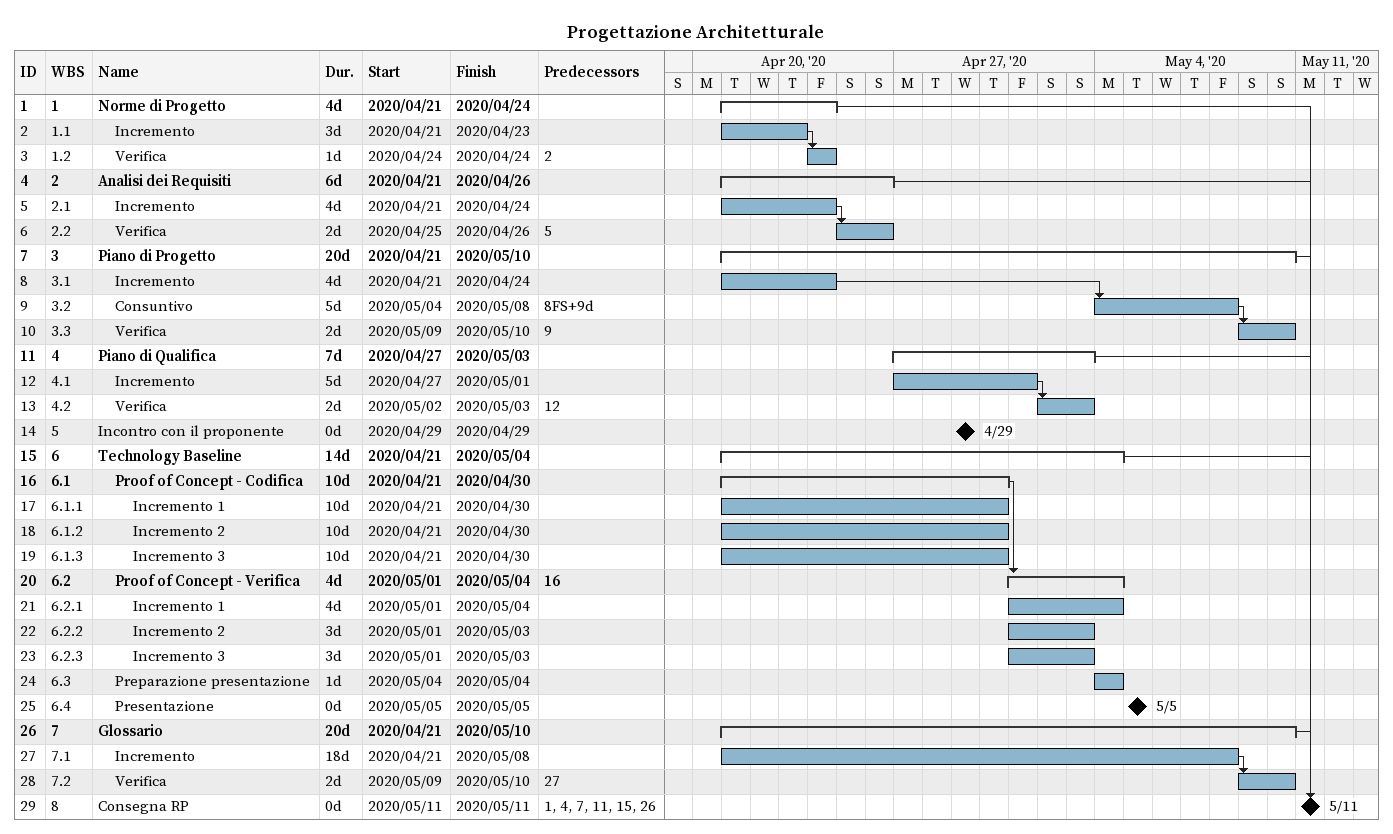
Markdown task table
Progettazione Architetturale

| ID | WBS | Task | Duration | Start | Finish | Predecessors |
|---|---|---|---|---|---|---|
| 1 | 1 | **Norme di Progetto** | 4d | 2020-04-21 | 2020-04-24 |  |
| 2 | 1.1 | Incremento | 3d | 2020-04-21 | 2020-04-23 |  |
| 3 | 1.2 | Verifica | 1d | 2020-04-24 | 2020-04-24 | 2 |
| 4 | 2 | **Analisi dei Requisiti** | 6d | 2020-04-21 | 2020-04-26 |  |
| 5 | 2.1 | Incremento | 4d | 2020-04-21 | 2020-04-24 |  |
| 6 | 2.2 | Verifica | 2d | 2020-04-25 | 2020-04-26 | 5 |
| 7 | 3 | **Piano di Progetto** | 20d | 2020-04-21 | 2020-05-10 |  |
| 8 | 3.1 | Incremento | 4d | 2020-04-21 | 2020-04-24 |  |
| 9 | 3.2 | Consuntivo | 5d | 2020-05-04 | 2020-05-08 | 8FS+9d |
| 10 | 3.3 | Verifica | 2d | 2020-05-09 | 2020-05-10 | 9 |
| 11 | 4 | **Piano di Qualifica** | 7d | 2020-04-27 | 2020-05-03 |  |
| 12 | 4.1 | Incremento | 5d | 2020-04-27 | 2020-05-01 |  |
| 13 | 4.2 | Verifica | 2d | 2020-05-02 | 2020-05-03 | 12 |
| 14 | 5 | Incontro con il proponente | 0d | 2020-04-29 | 2020-04-29 |  |
| 15 | 6 | **Technology Baseline** | 14d | 2020-04-21 | 2020-05-04 |  |
| 16 | 6.1 | **Proof of Concept - Codifica** | 10d | 2020-04-21 | 2020-04-30 |  |
| 17 | 6.1.1 | Incremento 1 | 10d | 2020-04-21 | 2020-04-30 |  |
| 18 | 6.1.2 | Incremento 2 | 10d | 2020-04-21 | 2020-04-30 |  |
| 19 | 6.1.3 | Incremento 3 | 10d | 2020-04-21 | 2020-04-30 |  |
| 20 | 6.2 | **Proof of Concept - Verifica** | 4d | 2020-05-01 | 2020-05-04 | 16 |
| 21 | 6.2.1 | Incremento 1 | 4d | 2020-05-01 | 2020-05-04 |  |
| 22 | 6.2.2 | Incremento 2 | 3d | 2020-05-01 | 2020-05-03 |  |
| 23 | 6.2.3 | Incremento 3 | 3d | 2020-05-01 | 2020-05-03 |  |
| 24 | 6.3 | Preparazione presentazione | 1d | 2020-05-04 | 2020-05-04 |  |
| 25 | 6.4 | Presentazione | 0d | 2020-05-05 | 2020-05-05 |  |
| 26 | 7 | **Glossario** | 20d | 2020-04-21 | 2020-05-10 |  |
| 27 | 7.1 | Incremento | 18d | 2020-04-21 | 2020-05-08 |  |
| 28 | 7.2 | Verifica | 2d | 2020-05-09 | 2020-05-10 | 27 |
| 29 | 8 | Consegna RP | 0d | 2020-05-11 | 2020-05-11 | 1, 4, 7, 11, 15, 26 |
